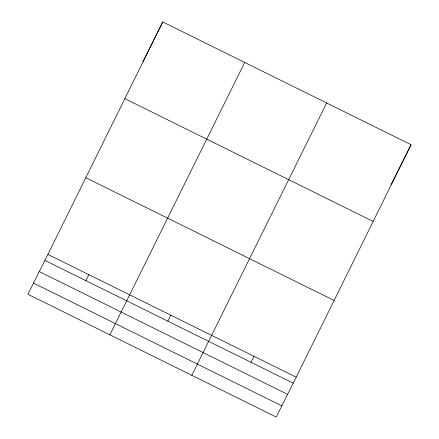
<?xml version="1.0" encoding="UTF-8"?>
<svg xmlns="http://www.w3.org/2000/svg" width="439" height="439" viewBox="0 0 439 439"><rect width="100%" height="100%" fill="white"/><g stroke="black" fill="none" stroke-linecap="round" stroke-linejoin="round"><path stroke-width="0.66" d="M47.895 254.422L162.754 21.95L411.074 144.711L296.21 377.183L276.246 417.05L27.926 294.289L47.895 254.422L296.21 377.183M244.699 62.459L109.871 334.803M326.643 102.973L191.816 375.312M142.79 61.817L162.754 21.95M85.874 280.653L88.865 274.677M167.819 321.161L170.809 315.186M251.004 362.285L253.994 356.309M391.105 184.578L402.179 162.474M402.481 161.87L411.074 144.711M124.852 98.665L373.166 221.426M85.797 177.707L334.112 300.463M44.899 260.393L293.219 383.154M39.301 271.582L287.616 394.337M33.529 283.106L281.843 405.866"/></g></svg>
